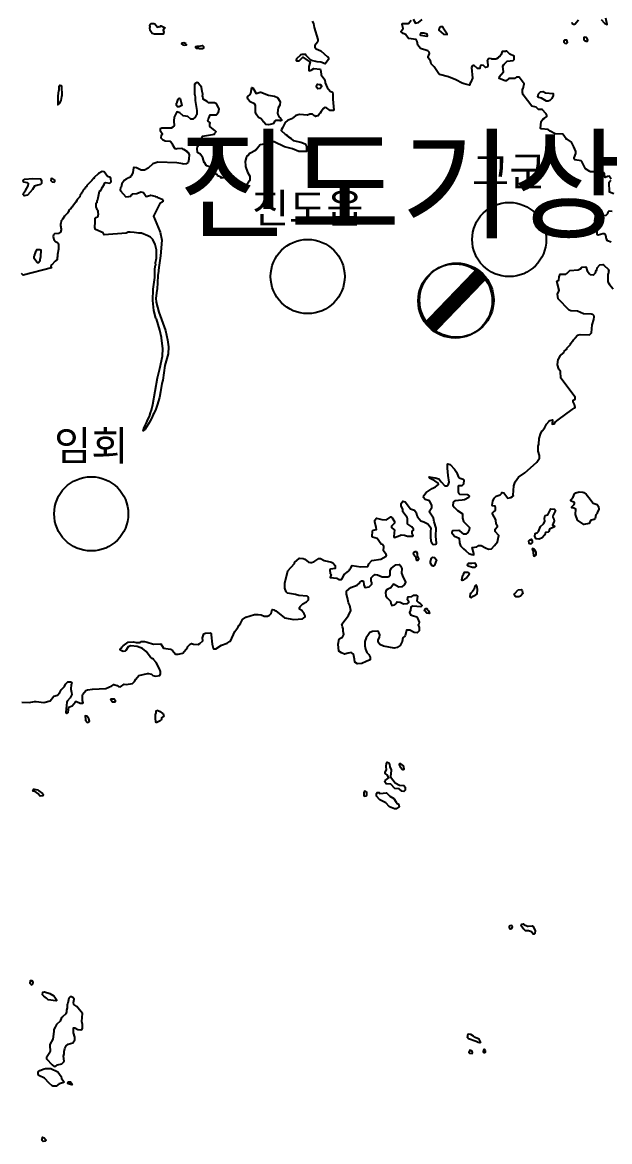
# Model space of a CAD drawing. Header units: millimetres. Extents: x -19392 to 580976, y -49129 to 736091.
# Drawn here: x 122977 to 142778, y 80417 to 118143 of the extents above; entities that cross this region are included whole.
import ezdxf
from ezdxf.enums import TextEntityAlignment as Align

# ---------------------------------------------------------------- set-up
doc = ezdxf.new("R2010")
doc.units = ezdxf.units.MM
for name, color, linetype in [('2121', 7, 'Continuous'), ('2122', 7, 'Continuous'), ('AWS', 4, 'Continuous'), ('AWS명', 2, 'Continuous'), ('EL', 2, 'Continuous'), ('Point', 1, 'Continuous'), ('관측소명', 3, 'Continuous'), ('기상청', 1, 'Continuous')]:
    doc.layers.add(name, color=color, linetype=linetype)
doc.styles.get("Standard").update_dxf_attribs({"font": ''})
doc.styles.get('Standard').set_extended_font_data('Gulim')

# ---------------------------------------------------------------- blocks, each defined once
blk = doc.blocks.new('관측소(기상청)')
at = {"layer": '기상청', "const_width": 500}
blk.add_lwpolyline([(821, 874), (-914, -926)], dxfattribs=at)
at = {"layer": '기상청'}
blk.add_circle((-46, -26), 1250, dxfattribs=at)

msp = doc.modelspace()

# ---------------------------------------------------------------- linework, layer by layer
at = {"layer": '2121', "color": 7}
for points in [[(141500, 118146), (141521, 118104), (141562, 118079), (141606, 118082), (141726, 118230)], [(142491, 118242), (142605, 118119), (142696, 118071), (142651, 118281)]]:
    msp.add_lwpolyline(points, dxfattribs=at)
at = {"layer": '2122', "color": 7}
for points in [[(132753, 118180), (132790, 118108), (132818, 117972), (132945, 117569), (132945, 117569), (132945, 117519), (132931, 117482), (132834, 117359), (132836, 117308), (132879, 117257), (133040, 117186), (133266, 116982), (133278, 116982), (133300, 116936), (133297, 116897), (133191, 116750), (133042, 116806), (132918, 116817), (132721, 116853), (132701, 116865), (132538, 117040), (132532, 117058), (132396, 117057), (132351, 117052), (132351, 117039), (132224, 116916), (132211, 116859), (132224, 116847), (132305, 116852), (132336, 116870), (132436, 116975), (132681, 116806), (132633, 116660), (132631, 116523), (132644, 116510), (132720, 116528), (132720, 116528), (132808, 116592), (133014, 116568), (133032, 116546), (133044, 116499), (133049, 116380), (133177, 116204), (133188, 116103), (133249, 115943), (133353, 115826), (133435, 115788), (133446, 115725), (133445, 115556), (133476, 115188), (133464, 115172), (133351, 115173), (133234, 115266), (133187, 115271), (133140, 115254), (133140, 115236), (133127, 115236), (133049, 115140), (133017, 115084), (132950, 115010), (132949, 114998), (132893, 114977), (132862, 114974), (132855, 114992), (132806, 115003), (132757, 115047), (132669, 115054), (132594, 115012), (132594, 115012), (132319, 115040), (132200, 115004), (132134, 114951), (132134, 114933), (132127, 114939), (132109, 114929), (132086, 114903), (131916, 114839), (131841, 114766), (131751, 114585), (131709, 114531), (131706, 114501), (131836, 114381), (131904, 114343), (131910, 114324), (131953, 114301), (131954, 114287), (132039, 114227), (132039, 114215), (132108, 114162), (132363, 114109), (132513, 114053), (132555, 113962), (132554, 113788), (132297, 113791), (132086, 113886), (131811, 113947), (131463, 114114), (131326, 114116), (131188, 114055), (130999, 114020), (130999, 114020), (130861, 113853), (130842, 113843), (130840, 113824), (130646, 113721), (130621, 113719), (130615, 113677), (130596, 113678), (130587, 113661), (130574, 113659), (130574, 113647), (130548, 113631), (130525, 113592), (130532, 113579), (130519, 113576), (130487, 113451), (130502, 113320), (130497, 113280), (130563, 113095), (130643, 112962), (130648, 112840), (130641, 112806), (130592, 112750), (130592, 112737), (130580, 112737), (130571, 112707), (130551, 112689), (130532, 112632), (130488, 112592), (130413, 112596), (130259, 112786), (130247, 112786), (130247, 112786), (130194, 112869), (130180, 112870), (130179, 112884), (130154, 112887), (130154, 112900), (130142, 112900), (130092, 112951), (129887, 112960), (129748, 112899), (129685, 112896), (129679, 112922), (129590, 112959), (129582, 112972), (129555, 112976), (129544, 113020), (129501, 113030), (129501, 113042), (129475, 113049), (129446, 113102), (129407, 113129), (129413, 113148), (129406, 113156), (129377, 113169), (129343, 113210), (129321, 113216), (129260, 113283), (129191, 113312), (129124, 113394), (129130, 113419), (129111, 113426), (129063, 113576), (129063, 113576), (128995, 113681), (128983, 113696), (128891, 113741), (128891, 113759), (128878, 113759), (128870, 113893), (128880, 113958), (128902, 113976), (128913, 114009), (128938, 114015), (128995, 114065), (129014, 114095), (129015, 114238), (129028, 114238), (129036, 114295), (129054, 114308), (129455, 114380), (129455, 114393), (129505, 114439), (129506, 114457), (129471, 114500), (129368, 114573), (129296, 114638), (129301, 114727), (129304, 114754), (129236, 114824), (129237, 114867), (129268, 114916), (129312, 115022), (129519, 115026), (129519, 115039), (129519, 115039), (129590, 115113), (129609, 115225), (129604, 115257), (129525, 115398), (129450, 115427), (129262, 115429), (129208, 115479), (129077, 115550), (129076, 115574), (129065, 115644), (129052, 115644), (129060, 115726), (129038, 115815), (129020, 115964), (128918, 116082), (128917, 116098), (128866, 116115), (128800, 116079), (128805, 116065), (128783, 116061), (128785, 115716), (128797, 115692), (128803, 115625), (128802, 115506), (128865, 115172), (128857, 115041), (128832, 115016), (128800, 114948), (128730, 114877), (128662, 114881), (128557, 114970), (128557, 114970), (128395, 114991), (128289, 115098), (128184, 115124), (128094, 114951), (128082, 114825), (128090, 114651), (128050, 114622), (128050, 114609), (127996, 114583), (127683, 114581), (127626, 114551), (127619, 114494), (127687, 114394), (127686, 114369), (127655, 114338), (127647, 114250), (127697, 114200), (127796, 114155), (127953, 114135), (127980, 114120), (128016, 114070), (128034, 114014), (128118, 113888), (128187, 113884), (128193, 113893), (128349, 113904), (128392, 113869), (128411, 113869), (128529, 113793), (128535, 113773), (128560, 113764), (128560, 113764), (128597, 113686), (128594, 113532), (128568, 113426), (128504, 113371), (128399, 113363), (128393, 113373), (128187, 113407), (127549, 113427), (127373, 113373), (127216, 113231), (127096, 113158), (126983, 113160), (126828, 113242), (126741, 113250), (126722, 113237), (126707, 113088), (126657, 112982), (126625, 112958), (126618, 112921), (126516, 112880), (126491, 112859), (126455, 112847), (126455, 112835), (126411, 112817), (126328, 112699), (126308, 112593), (126282, 112568), (126275, 112500), (126281, 112462), (126460, 112260), (126567, 112270), (126567, 112270), (126629, 112289), (126642, 112326), (126686, 112350), (126686, 112363), (126836, 112380), (126974, 112429), (127062, 112412), (127147, 112277), (127273, 112312), (127297, 112315), (127454, 112288), (127459, 112278), (127518, 112262), (127520, 112249), (127690, 112188), (127720, 112119), (127686, 112094), (127685, 112081), (127612, 112033), (127401, 111608), (127619, 111077), (127684, 110801), (127640, 110271), (127576, 109879), (127557, 109672), (127544, 109622), (127550, 109597), (127521, 109153), (127509, 109103), (127480, 108848), (127489, 108710), (127489, 108710), (127575, 108377), (127801, 107763), (127871, 107446), (127907, 107211), (127898, 106968), (127785, 106576), (127708, 106086), (127678, 105971), (127640, 105688), (127600, 105495), (127523, 105244), (127467, 105068), (127419, 104992), (127410, 104959), (127371, 104907), (127357, 104838), (127294, 104734), (127284, 104696), (127119, 104435), (127055, 104379), (127087, 104487), (127167, 104640), (127206, 104760), (127264, 104858), (127296, 104979), (127335, 105070), (127371, 105266), (127533, 106158), (127616, 106478), (127697, 106893), (127712, 107153), (127712, 107153), (127669, 107494), (127673, 107521), (127615, 107765), (127494, 108148), (127481, 108173), (127404, 108436), (127371, 108768), (127388, 109155), (127443, 109548), (127444, 109786), (127458, 109937), (127472, 109962), (127468, 110042), (127502, 110191), (127505, 110472), (127458, 110661), (127372, 110830), (127298, 110906), (127211, 110945), (126994, 111041), (126907, 111035), (126747, 111061), (126615, 111075), (126545, 111071), (126478, 111043), (125731, 110983), (125700, 111045), (125446, 111162), (125416, 111228), (125421, 111305), (125433, 111349), (125433, 111349), (125432, 111548), (125451, 111567), (125508, 111586), (125533, 111623), (125534, 111654), (125546, 111666), (125538, 111751), (125524, 111762), (125528, 111778), (125499, 111824), (125503, 111840), (125462, 111923), (125463, 112017), (125470, 112048), (125501, 112069), (125502, 112141), (125514, 112141), (125538, 112231), (125539, 112281), (125579, 112454), (125632, 112490), (125664, 112577), (125658, 112583), (125676, 112589), (125739, 112681), (125759, 112731), (125785, 112750), (125928, 112729), (125966, 112767), (125961, 112885), (125950, 112920), (125950, 112920), (125850, 112952), (125740, 113110), (125665, 113117), (125542, 113052), (125542, 113039), (125530, 113039), (125394, 112918), (125381, 112880), (125368, 112880), (125368, 112868), (125315, 112828), (125314, 112816), (125146, 112640), (125146, 112627), (125108, 112590), (125095, 112549), (125070, 112547), (125064, 112522), (125026, 112491), (124991, 112417), (124968, 112396), (124959, 112364), (124923, 112336), (124910, 112268), (124898, 112268), (124898, 112249), (124835, 112188), (124834, 112169), (124809, 112144), (124783, 112082), (124662, 111940), (124662, 111940), (124625, 111909), (124624, 111884), (124548, 111810), (124542, 111773), (124517, 111754), (124510, 111723), (124398, 111609), (124345, 111523), (124333, 111523), (124327, 111503), (124281, 111451), (124275, 111361), (124257, 111352), (124264, 111277), (124276, 111277), (124270, 111202), (124282, 111202), (124283, 111126), (124271, 111132), (124271, 111089), (124194, 111027), (124057, 111016), (124031, 110980), (124018, 110924), (124036, 110823), (124097, 110754), (124166, 110728), (124190, 110684), (124200, 110502), (124160, 110324), (124157, 110239), (124157, 110239), (124169, 110236), (124150, 110227), (124145, 110140), (124133, 110141), (124128, 110123), (124082, 110092), (123956, 109959), (123943, 109956), (123936, 109915), (123955, 109868), (123000, 109625), (122946, 109675)], [(127587, 118003), (127616, 117998), (127635, 118029), (127659, 118027), (127771, 117976), (127777, 117948), (127751, 117935), (127726, 117886), (127743, 117811), (127724, 117751), (127430, 117746), (127356, 117772), (127282, 117873), (127277, 117960), (127290, 117985), (127278, 118035), (127296, 118088), (127309, 118090), (127316, 118110), (127410, 118108), (127441, 118096), (127530, 117986), (127587, 118003), (127587, 118003)], [(142825, 112861), (142763, 112956), (142710, 112953), (142626, 112920), (142614, 112939), (142609, 113039), (142572, 113083), (142516, 113084), (142459, 113035), (142377, 113030), (142316, 113093), (142285, 113106), (142138, 113108), (142110, 113117), (141967, 113204), (141949, 113226), (141949, 113226), (141839, 113458), (141815, 113471), (141609, 113508), (141578, 113543), (141579, 113574), (141636, 113721), (141637, 113789), (141577, 113946), (141492, 114103), (141342, 114204), (141306, 114215), (141312, 114221), (141201, 114376), (140945, 114392), (140778, 114478), (140710, 114532), (140467, 114551), (140448, 114561), (140470, 114803), (140527, 114885), (140587, 114913), (140660, 114976), (140660, 115020), (140636, 115064), (140623, 115067), (140518, 115191), (140494, 115204), (140375, 115205), (140301, 115281), (140152, 115323), (139868, 115705), (139868, 115705), (139838, 115780), (139839, 115812), (139846, 115899), (139859, 115911), (139899, 116073), (139726, 116294), (139639, 116295), (139576, 116252), (139376, 116255), (139288, 116175), (139254, 116176), (139057, 116252), (139064, 116303), (139052, 116306), (139198, 116475), (139182, 116670), (139207, 116719), (139220, 116719), (139220, 116732), (139321, 116831), (139522, 116862), (139560, 116896), (139555, 117002), (139418, 117067), (139314, 117168), (139282, 117178), (139270, 117162), (139150, 117164), (139118, 117058), (139071, 116998), (139035, 116971), (139035, 116971), (139035, 116959), (139023, 116959), (139023, 116946), (138960, 116913), (138941, 116904), (138810, 116903), (138798, 116915), (138723, 116928), (138679, 116920), (138653, 116849), (138665, 116821), (138676, 116676), (138644, 116630), (138588, 116627), (138525, 116690), (138445, 116704), (138413, 116661), (138400, 116592), (138325, 116587), (138214, 116685), (138170, 116695), (138151, 116677), (138126, 116626), (138158, 116258), (138100, 116128), (138088, 116128), (138055, 116031), (137875, 116068), (137807, 116092), (137590, 116202), (137340, 116308), (137340, 116308), (137041, 116391), (137023, 116404), (136863, 116644), (136764, 116747), (136741, 116845), (136655, 116949), (136655, 116981), (136700, 117089), (136695, 117142), (136645, 117184), (136397, 117265), (136317, 117375), (136293, 117501), (136250, 117570), (136001, 117604), (135902, 117721), (135902, 117734), (135819, 117770), (135747, 117823), (135748, 117848), (135812, 117938), (135782, 118070), (135783, 118088), (135795, 118101), (136001, 118104), (136088, 118223)], [(136153, 118252), (136232, 118120), (136332, 118134), (136453, 118245)], [(136511, 117782), (136428, 117783), (136403, 117768), (136390, 117727), (136408, 117709), (136620, 117680), (136639, 117690), (136627, 117743), (136511, 117782), (136511, 117782)], [(137189, 117926), (137149, 117989), (137074, 117990), (137036, 117941), (137023, 117882), (137172, 117745), (137296, 117731), (137297, 117750), (137186, 117913), (137189, 117926), (137189, 117926)], [(128496, 117425), (128423, 117453), (128359, 117445), (128340, 117415), (128389, 117387), (128459, 117377), (128508, 117388), (128506, 117410), (128506, 117410)], [(128917, 117336), (128859, 117332), (128811, 117316), (128815, 117294), (128842, 117274), (128895, 117275), (128922, 117272), (128946, 117267), (129052, 117266), (129093, 117281), (129099, 117324), (129062, 117353), (129037, 117357), (128917, 117336), (128917, 117336)], [(141322, 117429), (141360, 117467), (141336, 117542), (141261, 117543), (141235, 117518), (141235, 117480), (141272, 117443), (141322, 117429), (141322, 117429)], [(142035, 117508), (142048, 117557), (142000, 117633), (141925, 117646), (141912, 117634), (141911, 117559), (141948, 117522), (141973, 117521), (141973, 117509), (142035, 117508), (142035, 117508)], [(124174, 115365), (124224, 115408), (124281, 115509), (124310, 115650), (124323, 115674), (124308, 115993), (124297, 116009), (124253, 116019), (124227, 116013), (124214, 115985), (124202, 115982), (124206, 115844), (124194, 115832), (124173, 115665), (124174, 115365), (124174, 115365)], [(130841, 115305), (130842, 115340), (130805, 115394), (130656, 115461), (130576, 115556), (130564, 115616), (130577, 115646), (130659, 115717), (130677, 115761), (130713, 115948), (130749, 115935), (130860, 115746), (130992, 115791), (131023, 115787), (131278, 115691), (131477, 115651), (131577, 115606), (131662, 115492), (131668, 115467), (131654, 115349), (131603, 115262), (131578, 115091), (131587, 115037), (131637, 114949), (131667, 114926), (131679, 114898), (131729, 114854), (131710, 114833), (131685, 114827), (131666, 114827), (131660, 114836), (131660, 114836), (131517, 114838), (131485, 114813), (131428, 114726), (131271, 114688), (131190, 114698), (131115, 114777), (131107, 114806), (131095, 114806), (131030, 114888), (130936, 114933), (130856, 115046), (130839, 115115), (130841, 115305), (130841, 115305)], [(132983, 116055), (133026, 116050), (133062, 115993), (133062, 115968), (133018, 115918), (132943, 115907), (132893, 115964), (132894, 115989), (132932, 116063), (132983, 116055), (132983, 116055)], [(128191, 115459), (128227, 115555), (128259, 115586), (128296, 115579), (128355, 115347), (128336, 115326), (128267, 115292), (128211, 115296), (128174, 115343), (128175, 115424), (128191, 115459), (128191, 115459)], [(140621, 115773), (140870, 115748), (140874, 115679), (140829, 115574), (140766, 115512), (140709, 115488), (140654, 115487), (140480, 115591), (140393, 115611), (140362, 115636), (140376, 115736), (140445, 115804), (140533, 115815), (140621, 115773), (140621, 115773)], [(123317, 112881), (123587, 112875), (123624, 112815), (123622, 112709), (123591, 112678), (123498, 112658), (123390, 112618), (123314, 112509), (123155, 112315), (123036, 112298), (123006, 112342), (123013, 112391), (123082, 112473), (123172, 112634), (123179, 112714), (123149, 112737), (123011, 112758), (122999, 112798), (123012, 112823), (123063, 112863), (123317, 112881), (123317, 112881)], [(124008, 112868), (123950, 112880), (123939, 112815), (123979, 112767), (124054, 112763), (124067, 112778), (124074, 112829), (124008, 112868), (124008, 112868)], [(142925, 112366), (142776, 112424), (142762, 112756), (142814, 112828)], [(142835, 110737), (142705, 110776), (142668, 110833), (142650, 110965), (142608, 111021), (142549, 111015), (142395, 110971), (142370, 110978), (142358, 111018), (142342, 111243), (142317, 111277), (142309, 111310), (142276, 111450), (142297, 111600), (142666, 111648), (142716, 111699), (142730, 111756), (142762, 111791), (142861, 111780)], [(123383, 110273), (123393, 110294), (123388, 110315), (123406, 110343), (123437, 110443), (123469, 110474), (123469, 110487), (123569, 110492), (123594, 110473), (123591, 110242), (123565, 110135), (123564, 110091), (123519, 110039), (123488, 110043), (123470, 110056), (123372, 110188), (123379, 110250), (123373, 110266), (123383, 110273), (123383, 110273)], [(122960, 95235), (123203, 95213), (123385, 95249), (123437, 95248), (123704, 95219), (123916, 95279), (124037, 95427), (124163, 95470), (124237, 95555), (124290, 95649), (124392, 95756), (124430, 95834), (124512, 95915), (124599, 95911), (124630, 95895), (124643, 95869), (124623, 95826), (124609, 95664), (124638, 95555), (124644, 95488), (124592, 95371), (124492, 95263), (124472, 95228), (124437, 94888), (124461, 94854), (124461, 94854), (124492, 94857), (124524, 94884), (124544, 95058), (124658, 95104), (124766, 95236), (124766, 95249), (124797, 95252), (124921, 95198), (125015, 95196), (125028, 95208), (125004, 95290), (125006, 95459), (125019, 95497), (125114, 95626), (125177, 95648), (125340, 95673), (125796, 95692), (125992, 95775), (126060, 95820), (126098, 95817), (126169, 95790), (126222, 95755), (126290, 95748), (126404, 95834), (126479, 95830), (126692, 95855), (126753, 95925), (126799, 96006), (126901, 96134), (127196, 96199), (127234, 96199), (127333, 96172), (127377, 96128), (127377, 96128), (127470, 96108), (127607, 96134), (127633, 96187), (127634, 96262), (127605, 96357), (127488, 96564), (127396, 96668), (127396, 96681), (127353, 96703), (127297, 96750), (127149, 96943), (127032, 97039), (126847, 97109), (126633, 97125), (126545, 97094), (126469, 96974), (126443, 96949), (126375, 96937), (126325, 96960), (126266, 97008), (126324, 97053), (126333, 97079), (126371, 97128), (126541, 97257), (126729, 97267), (126816, 97241), (126947, 97240), (126992, 97270), (127091, 97275), (127184, 97257), (127396, 97190), (127646, 97193), (127732, 97045), (127732, 97045), (127969, 97020), (128034, 96972), (128142, 96849), (128230, 96852), (128386, 96883), (128544, 97069), (128545, 97094), (128639, 97180), (128683, 97205), (128750, 97188), (128903, 97177), (128965, 97207), (129066, 97299), (129055, 97399), (129094, 97531), (129113, 97549), (129156, 97559), (129325, 97562), (129344, 97540), (129340, 97501), (129371, 97189), (129406, 97052), (129425, 97026), (129500, 97025), (129689, 97148), (129883, 97214), (129978, 97285), (129991, 97285), (130145, 97617), (130247, 97741), (130287, 97826), (130329, 97880), (130400, 98014), (130400, 98014), (130507, 98093), (130802, 98189), (130927, 98188), (131033, 98174), (131127, 98132), (131245, 98128), (131314, 98158), (131365, 98213), (131404, 98350), (131459, 98343), (131491, 98314), (131522, 98305), (131522, 98305), (131821, 98068), (132135, 98021), (132424, 98043), (132461, 98061), (132513, 98111), (132511, 98144), (132484, 98208), (132403, 98318), (132316, 98370), (132317, 98420), (132339, 98454), (132431, 98543), (132557, 98617), (132620, 98684), (132628, 98747), (132603, 98785), (132575, 98798), (132303, 98820), (132192, 98859), (131917, 98900), (131868, 98953), (131832, 99076), (131828, 99239), (131927, 99656), (132149, 99909), (132155, 99940), (132326, 100082), (132450, 100074), (132500, 100048), (132624, 99947), (132692, 99933), (132724, 99933), (132806, 99957), (132970, 100077), (133032, 100073), (133032, 100073), (133150, 100002), (133400, 99951), (133443, 99930), (133523, 99835), (133521, 99735), (133371, 99712), (133339, 99681), (133360, 99582), (133387, 99537), (133361, 99437), (133576, 99409), (133654, 99368), (133741, 99361), (133761, 99382), (133825, 99531), (133976, 99645), (134008, 99679), (134018, 99714), (134050, 99753), (134092, 99840), (134390, 99787), (134622, 99808), (134641, 99827), (134660, 99889), (134762, 100006), (135069, 100053), (135245, 100154), (135258, 100169), (135245, 100210), (135159, 100327), (135168, 100476), (135125, 100539), (135125, 100539), (135075, 100559), (134940, 100742), (134782, 100786), (134768, 100806), (134781, 101000), (134806, 101025), (134913, 101048), (134907, 101113), (134860, 101312), (134867, 101364), (134923, 101435), (135092, 101384), (135260, 101381), (135399, 101479), (135442, 101448), (135529, 101321), (135528, 101259), (135420, 101167), (135420, 101122), (135512, 101035), (135525, 101035), (135503, 100809), (135522, 100784), (135704, 100844), (135748, 100872), (135867, 100857), (135966, 100828), (136147, 100829), (136153, 100842), (136117, 100914), (136118, 100995), (136118, 100995), (136168, 101032), (136162, 101065), (136107, 101145), (135977, 101228), (135959, 101254), (135967, 101409), (135955, 101453), (135807, 101649), (135803, 101724), (135753, 101850), (135748, 101887), (135755, 101929), (135808, 102000), (135886, 101979), (136059, 101752), (136202, 101700), (136251, 101624), (136274, 101522), (136300, 101474), (136416, 101347), (136519, 101307), (136652, 101238), (136732, 101143), (136751, 101103), (136736, 100969), (136734, 100800), (136751, 100662), (136773, 100612), (136824, 100549), (136918, 100560), (136943, 100585), (136943, 100585), (136922, 100822), (136931, 101091), (136859, 101311), (136842, 101429), (136707, 101638), (136721, 101688), (136778, 101786), (136779, 101868), (136706, 102012), (136557, 102064), (136507, 102131), (136515, 102196), (136590, 102292), (136799, 102436), (136912, 102488), (137007, 102571), (136995, 102614), (136887, 102695), (136726, 102767), (136694, 102820), (136901, 102789), (137022, 102755), (137096, 102658), (137225, 102524), (137300, 102526), (137350, 102573), (137363, 102647), (137332, 102871), (137312, 103112), (137309, 103235), (137321, 103268), (137321, 103268), (137402, 103240), (137551, 103086), (137619, 102981), (137679, 102812), (137704, 102790), (137840, 102750), (137865, 102729), (137850, 102579), (137799, 102526), (137681, 102518), (137668, 102506), (137666, 102312), (137696, 102259), (137714, 102237), (137990, 102227), (138014, 102217), (138045, 102180), (138027, 102131), (137887, 102047), (137811, 102034), (137562, 102020), (137518, 101983), (137505, 101959), (137491, 101859), (137550, 101786), (137648, 101693), (137803, 101589), (137822, 101554), (137817, 101435), (137853, 101323), (138050, 101114), (138050, 101114), (138043, 101033), (137999, 100952), (137935, 100894), (137859, 100898), (137724, 101006), (137692, 101019), (137480, 101002), (137467, 100990), (137460, 100940), (137546, 100827), (137702, 100753), (137721, 100604), (137748, 100502), (137854, 100394), (137935, 100331), (138026, 100239), (138132, 100203), (138195, 100200), (138195, 100238), (138148, 100444), (138298, 100461), (138367, 100513), (138442, 100515), (138591, 100429), (138591, 100429), (138690, 100387), (138795, 100401), (138900, 100506), (139000, 100639), (139020, 100749), (139040, 100844), (138917, 100984), (138918, 101059), (139000, 101152), (139001, 101164), (138958, 101227), (138947, 101377), (138831, 101578), (138831, 101617), (138883, 101666), (138895, 101666), (138926, 101709), (138934, 101777), (138922, 101834), (138834, 101853), (138822, 101873), (138841, 102007), (138881, 102109), (138957, 102177), (139089, 102222), (139141, 102275), (139146, 102293), (139159, 102296), (139209, 102286), (139344, 102110), (139450, 102127), (139501, 102162), (139532, 102188), (139526, 102207), (139543, 102519), (139543, 102519), (139588, 102657), (139703, 102817), (139924, 102957), (140214, 103214), (140325, 103325), (140411, 103458), (140412, 103545), (140364, 103689), (140373, 103856), (140390, 103931), (140407, 104120), (140459, 104301), (140505, 104374), (140581, 104468), (140650, 104598), (140739, 104697), (140739, 104709), (140759, 104728), (140848, 104741), (140837, 104598), (140913, 104613), (140945, 104669), (141041, 104752), (141513, 105099), (141582, 105135), (141589, 105154), (141614, 105167), (141591, 105261), (141547, 105349), (141548, 105405), (141612, 105448), (141612, 105448), (141612, 105510), (141133, 106154), (141123, 106373), (141068, 106455), (141020, 106605), (141042, 106790), (141054, 106792), (141124, 106910), (141213, 106997), (141213, 107009), (141231, 107015), (141251, 107056), (141333, 107126), (141340, 107157), (141460, 107287), (141460, 107318), (141536, 107404), (141549, 107407), (141562, 107448), (141626, 107510), (141626, 107522), (141689, 107584), (141695, 107602), (141783, 107620), (142095, 107610), (142171, 107677), (142193, 107952), (142245, 108133), (142253, 108214), (142248, 108263), (142217, 108299), (142217, 108299), (142173, 108309), (141899, 108324), (141693, 108408), (141468, 108424), (141419, 108444), (141043, 108826), (141025, 108979), (141071, 109079), (141074, 109115), (140995, 109415), (141070, 109459), (141082, 109562), (141115, 109653), (141298, 109655), (141334, 109678), (141442, 109780), (141717, 109808), (141783, 109841), (141805, 109841), (141805, 109854), (141824, 109853), (141824, 109866), (141856, 109896), (141975, 109907), (141993, 109879), (142017, 109772), (142096, 109665), (142128, 109646), (142228, 109636), (142246, 109642), (142253, 109660), (142253, 109660), (142272, 109666), (142304, 109703), (142330, 109781), (142342, 109793), (142362, 109869), (142444, 109973), (142550, 109978), (142588, 109959), (142743, 109814), (142742, 109776), (142754, 109776), (142734, 109658), (142715, 109651), (142714, 109601), (142727, 109595), (142714, 109589), (142718, 109395), (142774, 109306), (142896, 109165)], [(140549, 101243), (140596, 101325), (140585, 101437), (140605, 101518), (140699, 101548), (140801, 101747), (140920, 101733), (140950, 101688), (140873, 101534), (140860, 101490), (140874, 101434), (140892, 101408), (140908, 101327), (140892, 101308), (140857, 101197), (140913, 101168), (140919, 101139), (140749, 101066), (140727, 100986), (140710, 100961), (140616, 100944), (140603, 100931), (140603, 100900), (140584, 100856), (140508, 100767), (140407, 100721), (140301, 100735), (140258, 100817), (140272, 100916), (140351, 100951), (140385, 100978), (140385, 100978), (140450, 101151), (140549, 101243), (140549, 101243)], [(140105, 100563), (140105, 100576), (140142, 100575), (140181, 100611), (140181, 100661), (140156, 100712), (140120, 100712), (140107, 100687), (140081, 100688), (140044, 100651), (140056, 100588), (140105, 100563), (140105, 100563)], [(140206, 100277), (140212, 100174), (140224, 100155), (140250, 100158), (140300, 100197), (140304, 100284), (140262, 100366), (140234, 100392), (140178, 100408), (140165, 100384), (140202, 100336), (140206, 100277), (140206, 100277)], [(136210, 100148), (136170, 100214), (136178, 100282), (136222, 100309), (136259, 100306), (136290, 100255), (136293, 100163), (136337, 100062), (136337, 100036), (136312, 100009), (136274, 100006), (136261, 100018), (136250, 100106), (136210, 100148), (136210, 100148)], [(136742, 99966), (136769, 100081), (136806, 100118), (136869, 100104), (136942, 100028), (136871, 99842), (136824, 99815), (136796, 99824), (136740, 99917), (136742, 99966), (136742, 99966)], [(137813, 99471), (137817, 99492), (137846, 99529), (137887, 99616), (137987, 99615), (138037, 99571), (138036, 99514), (137964, 99436), (137881, 99378), (137848, 99337), (137809, 99330), (137796, 99355), (137813, 99471), (137813, 99471)], [(138133, 99917), (138228, 99921), (138253, 99893), (138277, 99824), (138268, 99798), (138232, 99771), (138157, 99769), (138014, 99815), (137990, 99840), (137996, 99888), (138035, 99912), (138133, 99917), (138133, 99917)], [(138159, 98965), (138097, 98908), (138097, 98895), (138077, 98876), (138070, 98783), (138114, 98748), (138177, 98806), (138271, 98843), (138308, 98886), (138323, 99032), (138312, 99105), (138288, 99164), (138269, 99168), (138230, 99143), (138215, 99042), (138159, 98965), (138159, 98965)], [(139693, 99011), (139810, 99023), (139835, 98982), (139852, 98891), (139776, 98802), (139720, 98781), (139632, 98778), (139595, 98807), (139564, 98848), (139577, 98889), (139693, 99011), (139693, 99011)], [(136630, 98353), (136658, 98321), (136701, 98238), (136694, 98214), (136611, 98231), (136542, 98304), (136533, 98338), (136559, 98377), (136584, 98390), (136610, 98387), (136630, 98353), (136630, 98353)], [(126034, 95346), (126073, 95342), (126104, 95301), (126109, 95245), (126091, 95229), (126015, 95233), (125966, 95287), (125960, 95334), (125973, 95346), (126034, 95346), (126034, 95346)], [(125100, 94649), (125108, 94620), (125163, 94551), (125201, 94541), (125232, 94563), (125239, 94594), (125221, 94669), (125178, 94737), (125159, 94748), (125159, 94760), (125091, 94770), (125100, 94649), (125100, 94649)], [(127513, 94957), (127548, 94952), (127625, 94913), (127701, 94845), (127729, 94843), (127752, 94761), (127671, 94699), (127670, 94662), (127657, 94634), (127619, 94597), (127512, 94548), (127487, 94546), (127475, 94564), (127462, 94692), (127466, 94833), (127484, 94873), (127486, 94934), (127513, 94957), (127513, 94957)], [(135326, 92703), (135275, 92777), (135207, 92828), (135207, 92865), (135258, 92952), (135243, 93064), (135255, 93165), (135274, 93202), (135330, 93189), (135361, 93151), (135372, 93038), (135408, 92956), (135400, 92788), (135386, 92741), (135394, 92717), (135546, 92505), (135695, 92434), (135838, 92426), (135888, 92363), (135887, 92263), (135842, 92220), (135773, 92227), (135681, 92310), (135531, 92323), (135402, 92469), (135240, 92475), (135203, 92547), (135209, 92584), (135298, 92660), (135336, 92676), (135326, 92703), (135326, 92703)], [(135715, 93051), (135789, 92958), (135827, 92961), (135840, 92976), (135852, 92976), (135823, 93089), (135742, 93146), (135691, 93153), (135679, 93140), (135679, 93116), (135715, 93051), (135715, 93051)], [(123531, 92245), (123651, 92152), (123688, 92102), (123663, 92071), (123582, 92066), (123496, 92149), (123410, 92213), (123339, 92231), (123334, 92256), (123353, 92275), (123347, 92294), (123378, 92302), (123503, 92273), (123531, 92245), (123531, 92245)], [(134487, 92145), (134491, 92084), (134503, 92066), (134565, 92068), (134597, 92104), (134592, 92192), (134561, 92218), (134511, 92225), (134487, 92178), (134487, 92145), (134487, 92145)], [(135312, 92119), (135365, 92063), (135502, 91981), (135581, 91858), (135631, 91807), (135656, 91798), (135674, 91762), (135679, 91703), (135585, 91630), (135522, 91630), (135360, 91701), (135231, 91840), (135033, 91943), (134922, 92063), (134917, 92148), (134936, 92182), (135011, 92184), (135035, 92149), (135255, 92178), (135312, 92119), (135312, 92119)], [(139499, 87656), (139468, 87697), (139417, 87685), (139396, 87653), (139402, 87606), (139433, 87584), (139485, 87599), (139495, 87627), (139502, 87654), (139502, 87654)], [(140034, 87679), (140164, 87687), (140195, 87667), (140268, 87520), (140254, 87427), (140235, 87405), (140198, 87412), (140148, 87484), (140038, 87526), (139943, 87518), (139886, 87581), (139879, 87601), (139867, 87601), (139813, 87658), (139801, 87695), (139815, 87752), (139871, 87757), (139889, 87735), (140011, 87677), (140034, 87679), (140034, 87679)], [(123232, 85761), (123272, 85709), (123296, 85705), (123331, 85739), (123338, 85783), (123307, 85833), (123239, 85841), (123232, 85761), (123232, 85761)], [(123900, 85407), (124036, 85327), (124075, 85286), (124136, 85185), (124105, 85164), (123842, 85195), (123787, 85255), (123700, 85316), (123657, 85367), (123665, 85460), (123728, 85465), (123900, 85407), (123900, 85407)], [(124034, 84125), (124007, 83868), (123905, 83689), (123899, 83650), (123915, 83476), (123908, 83426), (123818, 83290), (123792, 83265), (123792, 83203), (123976, 83000), (124044, 82944), (124101, 82956), (124165, 83002), (124308, 83043), (124372, 83102), (124385, 83129), (124368, 83296), (124388, 83375), (124389, 83450), (124409, 83557), (124459, 83644), (124523, 83700), (124674, 83751), (124750, 83853), (124751, 83941), (124697, 84079), (124698, 84253), (124749, 84253), (124848, 84192), (124948, 84185), (124992, 84212), (125005, 84237), (124999, 84364), (124999, 84364), (124983, 84462), (124999, 84737), (124814, 84977), (124716, 85044), (124704, 85109), (124718, 85215), (124682, 85277), (124638, 85298), (124587, 85298), (124549, 85249), (124510, 85080), (124490, 85037), (124483, 84921), (124466, 84845), (124469, 84794), (124437, 84726), (124329, 84620), (124292, 84596), (124246, 84478), (124126, 84367), (124087, 84280), (124068, 84262), (124041, 84181), (124034, 84125), (124034, 84125)], [(138210, 83948), (138359, 83893), (138420, 83755), (138407, 83749), (138346, 83761), (138284, 83793), (138015, 83881), (137985, 83926), (138005, 84050), (138092, 84037), (138175, 83983), (138210, 83948), (138210, 83948)], [(138147, 83392), (138160, 83405), (138148, 83467), (138122, 83467), (138110, 83493), (138060, 83494), (138034, 83419), (138059, 83393), (138147, 83392), (138147, 83392)], [(138571, 83425), (138571, 83437), (138597, 83437), (138597, 83461), (138561, 83525), (138536, 83526), (138509, 83451), (138534, 83425), (138571, 83425), (138571, 83425)], [(123837, 82883), (123938, 82880), (124168, 82773), (124284, 82610), (124295, 82541), (124376, 82440), (124369, 82408), (124344, 82393), (124218, 82366), (124118, 82286), (124005, 82285), (123980, 82294), (123875, 82383), (123726, 82561), (123535, 82651), (123510, 82688), (123505, 82744), (123524, 82781), (123568, 82812), (123716, 82870), (123760, 82882), (123837, 82883), (123837, 82883)], [(124584, 82437), (124600, 82436), (124656, 82352), (124649, 82326), (124518, 82362), (124506, 82375), (124519, 82437), (124584, 82437), (124584, 82437)], [(123640, 80487), (123652, 80562), (123714, 80549), (123769, 80478), (123769, 80454), (123744, 80429), (123682, 80417), (123638, 80462), (123640, 80487), (123640, 80487)]]:
    msp.add_lwpolyline(points, dxfattribs=at)
for points in [[(141624, 101555), (141639, 101730), (141570, 101765), (141501, 101785), (141502, 101816), (141578, 101887), (141597, 101931), (141598, 101955), (141486, 102010), (141467, 102029), (141467, 102048), (141550, 102143), (141599, 102248), (141636, 102284), (141751, 102316), (141871, 102308), (141914, 102295), (141986, 102241), (142082, 102129), (142222, 101941), (142359, 101890), (142408, 101820), (142419, 101726), (142362, 101627), (142361, 101589), (142317, 101546), (142290, 101421), (142246, 101388), (142139, 101349), (142139, 101349), (142094, 101249), (141910, 101221), (141697, 101370)], [(134050, 99091), (134050, 99091), (134270, 99169), (134352, 99249), (134352, 99275), (134421, 99324), (134447, 99324), (134478, 99298), (134488, 99190), (134513, 99123), (134538, 99091), (134669, 99121), (134764, 99207), (134765, 99263), (134734, 99307), (134736, 99420), (134810, 99488), (134868, 99530), (134950, 99523), (135105, 99452), (135304, 99456), (135330, 99465), (135374, 99518), (135382, 99661), (135408, 99730), (135535, 99840), (135572, 99856), (135691, 99873), (135729, 99820), (135777, 99730), (135763, 99582), (135820, 99435), (135896, 99286), (135896, 99267), (135851, 99187), (135769, 99113), (135676, 99108), (135495, 99210), (135400, 99080), (135299, 99037), (135249, 99000), (135217, 98926), (135234, 98813), (135277, 98750), (135392, 98632), (135399, 98561), (135436, 98492), (135524, 98512), (135549, 98534), (135562, 98534), (135593, 98566), (135618, 98615), (135718, 98601), (135829, 98543), (135961, 98551), (136012, 98591), (136012, 98610), (135963, 98679), (135970, 98754), (135989, 98785), (136108, 98790), (136171, 98839), (136259, 98838), (136296, 98800), (136282, 98644), (136282, 98644), (136318, 98602), (136397, 98549), (136460, 98486), (136410, 98445), (136141, 98468), (136097, 98446), (136078, 98427), (136059, 98333), (136026, 98247), (136069, 98178), (136132, 98148), (136275, 98107), (136305, 98056), (136354, 97930), (136340, 97856), (136321, 97834), (136358, 97749), (136356, 97630), (136286, 97572), (136193, 97576), (136044, 97653), (135925, 97661), (135885, 97467), (135809, 97393), (135783, 97269), (135783, 97269), (135715, 97145), (135610, 97069), (135510, 97054), (135330, 97088), (135153, 97116), (135034, 97173), (134973, 97250), (134973, 97326), (135020, 97411), (135034, 97502), (135001, 97578), (134958, 97621), (134782, 97607), (134692, 97578), (134644, 97516), (134573, 97397), (134525, 97278), (134525, 97131), (134544, 97012), (134587, 96907), (134663, 96831), (134706, 96745), (134706, 96655), (134573, 96597), (134425, 96536), (134273, 96521), (134187, 96578), (134173, 96683), (134139, 96850), (134068, 96907), (133963, 96878), (133844, 96850), (133740, 96893), (133649, 96950), (133621, 97188), (133663, 97369), (133768, 97426), (133816, 97516), (133797, 97621), (133797, 97697), (133768, 97769), (133754, 97859), (133859, 98007), (133978, 98154), (134054, 98321), (134020, 98483), (133978, 98573), (133935, 98749), (133901, 98868), (133901, 98973)]]:
    msp.add_lwpolyline(points, close=True, dxfattribs=at)
at = {"layer": 'AWS'}
for centre in [(139394, 110824), (132597, 109577), (125299, 101577)]:
    msp.add_circle(centre, 1250, dxfattribs=at)
at = {"layer": '기상청'}
msp.add_circle((137619, 108779), 1250, dxfattribs=at)

# ---------------------------------------------------------------- block references
at = {"layer": 'Point'}
msp.add_blockref('관측소(기상청)', (137619, 108779), dxfattribs=at)

# ---------------------------------------------------------------- texts
at = {"layer": 'AWS명'}
for s, p in [('고군', (139394, 112324)), ('진도읍', (132597, 111077)), ('임회', (125299, 103077))]:
    msp.add_text(s, height=1000, dxfattribs=at).set_placement(p, align=Align.BOTTOM_CENTER)
at = {"layer": 'EL'}
msp.add_text('0.000', height=2.5, dxfattribs=at).set_placement((137619, 108778), align=Align.TOP_CENTER)
at = {"layer": '관측소명'}
msp.add_text('진도기상대', height=3000, dxfattribs=at).set_placement((137619, 110279), align=Align.BOTTOM_CENTER)

doc.saveas('drawing.dxf')
